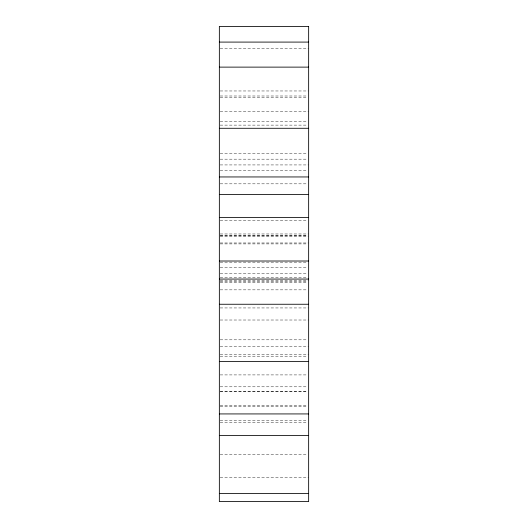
<?xml version="1.0" encoding="UTF-8"?>
<svg xmlns="http://www.w3.org/2000/svg" width="528" height="528" viewBox="0 0 528 528"><rect width="100%" height="100%" fill="white"/><g stroke="black" fill="none" stroke-linecap="round" stroke-linejoin="round"><path stroke-width="0.4" stroke-dasharray="2.64 1.98" d="M220.169 48.569L308.649 48.569M220.169 90.968L308.649 90.968M220.169 95.997L307.831 95.997M220.169 97.357L307.831 97.357M220.169 111.203L308.649 111.203M220.169 121.552L307.831 121.552M220.169 125.116L307.831 125.116M220.169 153.622L307.831 153.622M220.169 159.166L307.831 159.166M220.169 164.934L308.649 164.934M220.169 170.471L307.831 170.471M220.169 183.836L307.831 183.836M220.169 220.506L307.831 220.506M220.169 233.97L308.649 233.97M220.169 235.481L307.831 235.481M220.169 235.93L307.831 235.93M220.169 236.089L308.649 236.089M220.169 242.979L308.649 242.979M220.169 243.91L307.831 243.91M220.169 262.172L307.831 262.172M220.169 267.241L307.831 267.241M220.169 273.801L307.831 273.801M220.169 277.471L307.831 277.51M220.169 280.691L308.649 280.691M220.169 281.292L307.831 281.292M220.169 282.652L307.831 282.652M220.169 289.852L307.831 289.852M220.169 307.943L308.649 307.943M220.169 320.014L308.649 320.014M220.169 339.821L307.831 339.821M220.169 346.5L308.649 346.5M220.169 354.242L308.649 354.242M220.169 356.189L307.831 356.189M220.169 374.913L307.831 374.913M220.169 386.813L307.831 386.813M220.169 391.657L307.831 391.657M220.169 391.769L307.831 391.769M220.169 405.577L307.831 405.577M220.169 406.421L307.831 406.421M220.169 420.783L307.831 420.783M220.169 422.611L307.831 422.611M220.169 454.463L307.831 454.463M220.169 477.358L308.649 477.358"/><path stroke-width="0.79" d="M219.351 42.088L308.649 42.088M219.351 67.122L308.649 67.122M219.351 128.284L308.649 128.284M219.351 176.953L308.649 176.953M219.351 194.416L308.649 194.416M219.351 217.595L308.649 217.595M219.351 261.017L308.649 261.017M219.351 279.061L308.649 279.061M219.351 304.253L308.649 304.253M219.351 361.502L308.649 361.502M219.351 413.932L308.649 413.932M219.351 435.547L308.649 435.547M219.351 493.541L308.649 493.541M308.649 26.4L219.351 26.4L219.351 501.6L308.649 501.6L308.649 26.4"/></g></svg>
